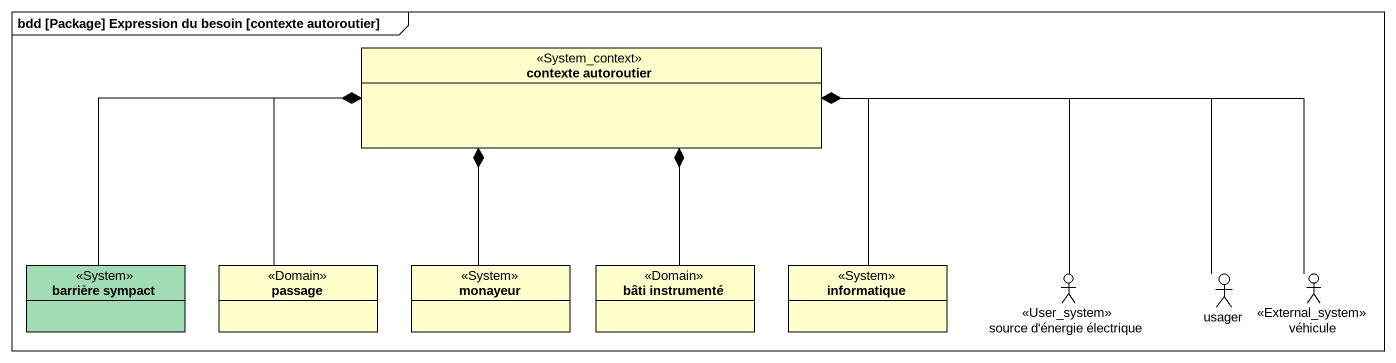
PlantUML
@startuml
mainframe bdd [Package] Expression du besoin [contexte autoroutier]
allowmixing
hide circle
hide empty members
class "contexte autoroutier" as contexte_autoroutier <<System_context>>
class "barrière sympact" as barrière_sympact <<System>> #A0DCB4
class passage <<Domain>>
class monayeur <<System>>
class "bâti instrumenté" as bâti_instrumenté <<Domain>>
class informatique <<System>>
actor "source d'énergie électrique" as source_d_énergie_électrique <<User_system>>
actor usager
actor véhicule <<External_system>>
contexte_autoroutier *-left- barrière_sympact
contexte_autoroutier *-- passage
contexte_autoroutier *-- monayeur
contexte_autoroutier *-- bâti_instrumenté
contexte_autoroutier *-- informatique
contexte_autoroutier *-right- source_d_énergie_électrique
contexte_autoroutier *-right- usager
contexte_autoroutier *-right- véhicule
@enduml
